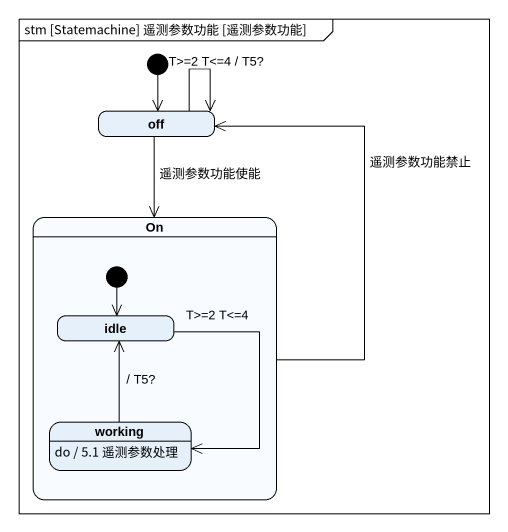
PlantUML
@startuml
mainframe stm [Statemachine] 遥测参数功能 [遥测参数功能]
hide empty description
state off
state "On" as On_ {
  state idle
  state working
  working : do / 5.1 遥测参数处理
  [*] --> idle
}
[*] --> off
off --> off : T>=2 T<=4 / T5?
off --> On_ : 遥测参数功能使能
On_ -up-> off : 遥测参数功能禁止
idle --> working : T>=2 T<=4
working -up-> idle : / T5?
@enduml
